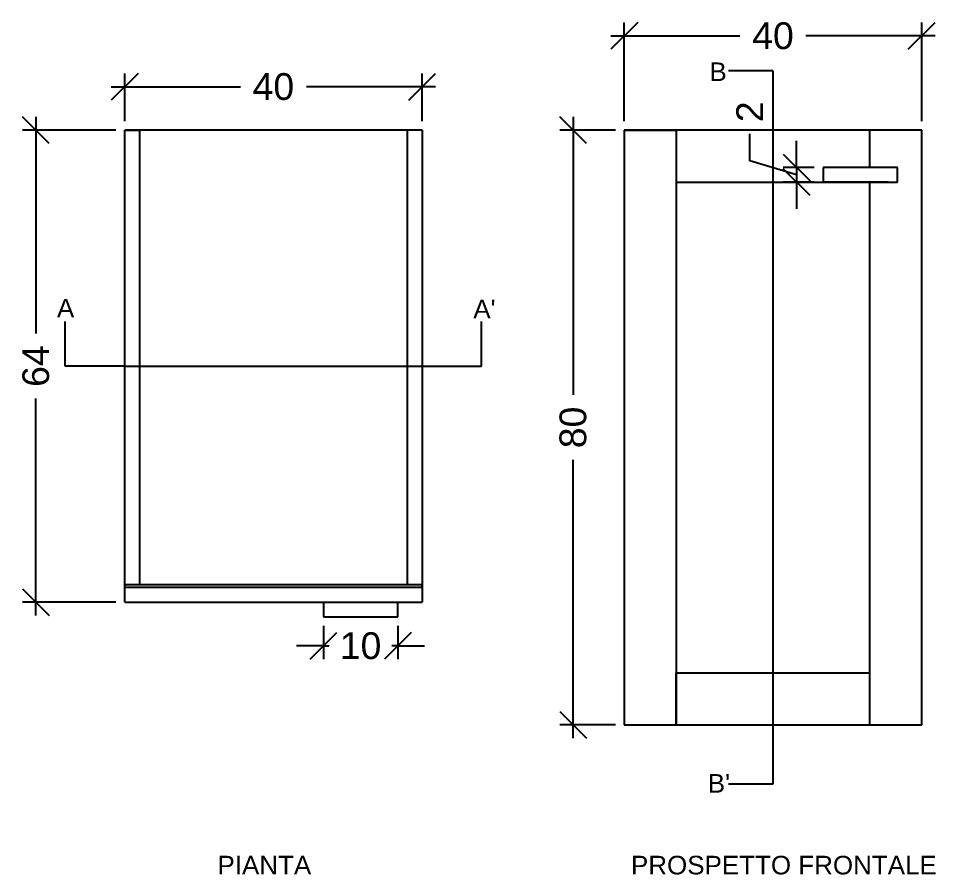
# Model space of a CAD drawing. Header units: millimetres. Extents: x 923 to 1322, y 1688 to 1967.
# Drawn here: x 922.9 to 1046.3, y 1831.8 to 1947.1 of the extents above; entities that cross this region are included whole.
import ezdxf

# ---------------------------------------------------------------- set-up
doc = ezdxf.new("R2010")
doc.units = ezdxf.units.MM
for name, color, linetype in [('ARREDI', 1, 'Continuous'), ('LINEE SEZIONE', 6, 'Continuous'), ('QUOTE', 3, 'Continuous')]:
    doc.layers.add(name, color=color, linetype=linetype)
doc.styles.add('ARIAL', font='arial.ttf')
doc.styles.get("Standard").update_dxf_attribs({"font": 'arial.ttf'})
doc.dimstyles.new('TICK_36', dxfattribs={"dimtxt": 3.6, "dimasz": 3.6, "dimexe": 1.8, "dimexo": 1.2, "dimgap": 1.8, "dimtad": 0, "dimdec": 0, "dimzin": 0, "dimdsep": 46, "dimtxsty": 'ARIAL', "dimblk": 'OBLIQUE', "dimcen": 1.8, "dimdle": 1.8, "dimclrd": 256, "dimclrt": 256, "dimadec": 0, "dimazin": 0, "dimtfac": 1, "dimtdec": 0, "dimtmove": 1, "dimatfit": 3, "dimldrblk": 'OPEN90', "dimfxl": 1, "dimtfill": 1, "dimtolj": 1, "dimtzin": 0, "dimarcsym": 0})

# ---------------------------------------------------------------- blocks, each defined once
blk = doc.blocks.new('_Oblique')
at = {"color": 0, "linetype": 'ByBlock', "lineweight": -2}
blk.add_line((-0.5, -0.5), (0.5, 0.5), dxfattribs=at)
blk = doc.blocks.new('*D132')
at = {"layer": 'Defpoints', "color": 0, "transparency": 16777216}
for p in [(977.17, 1937.85), (937.17, 1932.01), (977.17, 1932.01)]:
    blk.add_point(p, dxfattribs=at)
at = {"layer": 'QUOTE', "color": 0, "lineweight": -2, "transparency": 16777216}
for p, q in [((937.17, 1933.21), (937.17, 1939.65)), ((977.17, 1933.21), (977.17, 1939.65))]:
    blk.add_line(p, q, dxfattribs=at)
at = {"layer": 'QUOTE', "lineweight": -2, "transparency": 16777216}
for p, q in [((935.37, 1937.85), (952.73, 1937.85)), ((978.97, 1937.85), (961.61, 1937.85))]:
    blk.add_line(p, q, dxfattribs=at)
at = {"layer": 'QUOTE', "lineweight": -2, "transparency": 16777216, "xscale": 3.6, "yscale": 3.6, "zscale": 3.6, "rotation": 180}
blk.add_blockref('_Oblique', (937.17, 1937.85), dxfattribs=at)
at = {"layer": 'QUOTE', "lineweight": -2, "transparency": 16777216, "xscale": 3.6, "yscale": 3.6, "zscale": 3.6}
blk.add_blockref('_Oblique', (977.17, 1937.85), dxfattribs=at)
at = {"layer": 'QUOTE', "transparency": 16777216, "insert": (957.17, 1937.85), "char_height": 3.6, "attachment_point": 5, "style": 'ARIAL', "bg_fill": 3, "box_fill_scale": 1.1, "bg_fill_color": 256, "bg_fill_true_color": 13158600, "bg_fill_transparency": 0}
blk.add_mtext('\\A1;40', dxfattribs=at)
blk = doc.blocks.new('_Open90')
at = {"color": 0, "linetype": 'ByBlock', "lineweight": -2}
for p, q in [((-0.5, 0.5), (0, 0)), ((0, 0), (-1, 0)), ((0, 0), (-0.5, -0.5))]:
    blk.add_line(p, q, dxfattribs=at)
blk = doc.blocks.new('*D133')
at = {"layer": 'Defpoints', "color": 0, "transparency": 16777216}
for p in [(937.17, 1932.01), (925.23, 1868.51), (937.17, 1868.51)]:
    blk.add_point(p, dxfattribs=at)
at = {"layer": 'QUOTE', "lineweight": -2, "transparency": 16777216}
for p, q in [((925.23, 1933.81), (925.23, 1904.64)), ((925.23, 1866.71), (925.23, 1895.88))]:
    blk.add_line(p, q, dxfattribs=at)
at = {"layer": 'QUOTE', "color": 0, "lineweight": -2, "transparency": 16777216}
for p, q in [((935.97, 1932.01), (923.43, 1932.01)), ((935.97, 1868.51), (923.43, 1868.51))]:
    blk.add_line(p, q, dxfattribs=at)
at = {"layer": 'QUOTE', "lineweight": -2, "transparency": 16777216, "xscale": 3.6, "yscale": 3.6, "zscale": 3.6}
for p, rotation in [((925.23, 1932.01), 90), ((925.23, 1868.51), 270)]:
    blk.add_blockref('_Oblique', p, dxfattribs=dict(at, rotation=rotation))
at = {"layer": 'QUOTE', "transparency": 16777216, "insert": (925.23, 1900.26), "char_height": 3.6, "attachment_point": 5, "rotation": 90, "style": 'ARIAL', "bg_fill": 3, "box_fill_scale": 1.1, "bg_fill_color": 256, "bg_fill_true_color": 13158600, "bg_fill_transparency": 0}
blk.add_mtext('\\A1;64', dxfattribs=at)
blk = doc.blocks.new('*D134')
at = {"layer": 'Defpoints', "color": 0, "transparency": 16777216}
for p in [(963.9, 1866.51), (973.9, 1866.51), (973.9, 1862.62)]:
    blk.add_point(p, dxfattribs=at)
at = {"layer": 'QUOTE', "color": 0, "lineweight": -2, "transparency": 16777216}
for p, q in [((963.9, 1865.31), (963.9, 1860.82)), ((973.9, 1865.31), (973.9, 1860.82))]:
    blk.add_line(p, q, dxfattribs=at)
at = {"layer": 'QUOTE', "lineweight": -2, "transparency": 16777216}
for p, q in [((963.9, 1862.62), (960.3, 1862.62)), ((963.9, 1862.62), (964.69, 1862.62)), ((973.9, 1862.62), (973.1, 1862.62)), ((973.9, 1862.62), (977.5, 1862.62))]:
    blk.add_line(p, q, dxfattribs=at)
at = {"layer": 'QUOTE', "lineweight": -2, "transparency": 16777216, "xscale": 3.6, "yscale": 3.6, "zscale": 3.6}
blk.add_blockref('_Oblique', (963.9, 1862.62), dxfattribs=at)
at = {"layer": 'QUOTE', "lineweight": -2, "transparency": 16777216, "xscale": 3.6, "yscale": 3.6, "zscale": 3.6, "rotation": 180}
blk.add_blockref('_Oblique', (973.9, 1862.62), dxfattribs=at)
at = {"layer": 'QUOTE', "transparency": 16777216, "insert": (968.9, 1862.62), "char_height": 3.6, "attachment_point": 5, "style": 'ARIAL', "bg_fill": 3, "box_fill_scale": 1.1, "bg_fill_color": 256, "bg_fill_true_color": 13158600, "bg_fill_transparency": 0}
blk.add_mtext('\\A1;10', dxfattribs=at)
blk = doc.blocks.new('*D135')
at = {"layer": 'Defpoints', "color": 0, "transparency": 16777216}
for p in [(1004.37, 1944.69), (1004.37, 1932.01), (1044.37, 1932.01)]:
    blk.add_point(p, dxfattribs=at)
at = {"layer": 'QUOTE', "color": 0, "lineweight": -2, "transparency": 16777216}
for p, q in [((1004.37, 1933.21), (1004.37, 1946.49)), ((1044.37, 1933.21), (1044.37, 1946.49))]:
    blk.add_line(p, q, dxfattribs=at)
at = {"layer": 'QUOTE', "lineweight": -2, "transparency": 16777216}
for p, q in [((1002.57, 1944.69), (1019.92, 1944.69)), ((1046.17, 1944.69), (1028.81, 1944.69))]:
    blk.add_line(p, q, dxfattribs=at)
at = {"layer": 'QUOTE', "lineweight": -2, "transparency": 16777216, "xscale": 3.6, "yscale": 3.6, "zscale": 3.6, "rotation": 180}
blk.add_blockref('_Oblique', (1004.37, 1944.69), dxfattribs=at)
at = {"layer": 'QUOTE', "lineweight": -2, "transparency": 16777216, "xscale": 3.6, "yscale": 3.6, "zscale": 3.6}
blk.add_blockref('_Oblique', (1044.37, 1944.69), dxfattribs=at)
at = {"layer": 'QUOTE', "transparency": 16777216, "insert": (1024.37, 1944.69), "char_height": 3.6, "attachment_point": 5, "style": 'ARIAL', "bg_fill": 3, "box_fill_scale": 1.1, "bg_fill_color": 256, "bg_fill_true_color": 13158600, "bg_fill_transparency": 0}
blk.add_mtext('\\A1;40', dxfattribs=at)
blk = doc.blocks.new('*D136')
at = {"layer": 'Defpoints', "color": 0, "transparency": 16777216}
for p in [(1004.37, 1932.01), (997.48, 1852.01), (1004.37, 1852.01)]:
    blk.add_point(p, dxfattribs=at)
at = {"layer": 'QUOTE', "lineweight": -2, "transparency": 16777216}
for p, q in [((997.48, 1933.81), (997.48, 1896.38)), ((997.48, 1850.21), (997.48, 1887.64))]:
    blk.add_line(p, q, dxfattribs=at)
at = {"layer": 'QUOTE', "color": 0, "lineweight": -2, "transparency": 16777216}
for p, q in [((1003.17, 1932.01), (995.68, 1932.01)), ((1003.17, 1852.01), (995.68, 1852.01))]:
    blk.add_line(p, q, dxfattribs=at)
at = {"layer": 'QUOTE', "lineweight": -2, "transparency": 16777216, "xscale": 3.6, "yscale": 3.6, "zscale": 3.6}
for p, rotation in [((997.48, 1932.01), 90), ((997.48, 1852.01), 270)]:
    blk.add_blockref('_Oblique', p, dxfattribs=dict(at, rotation=rotation))
at = {"layer": 'QUOTE', "transparency": 16777216, "insert": (997.48, 1892.01), "char_height": 3.6, "attachment_point": 5, "rotation": 90, "style": 'ARIAL', "bg_fill": 3, "box_fill_scale": 1.1, "bg_fill_color": 256, "bg_fill_true_color": 13158600, "bg_fill_transparency": 0}
blk.add_mtext('\\A1;80', dxfattribs=at)
blk = doc.blocks.new('*D137')
at = {"layer": 'Defpoints', "color": 0, "transparency": 16777216}
for p in [(1031.1, 1926.98), (1027.55, 1925.01), (1031.1, 1925.01)]:
    blk.add_point(p, dxfattribs=at)
at = {"layer": 'QUOTE', "lineweight": -2, "transparency": 16777216}
for p, q in [((1021.24, 1927.89), (1021.24, 1931.49)), ((1027.55, 1926.98), (1027.55, 1930.58)), ((1027.55, 1926), (1021.24, 1927.89)), ((1027.55, 1926.98), (1027.55, 1925.01)), ((1027.55, 1926.98), (1027.55, 1925.01)), ((1027.55, 1925.01), (1027.55, 1921.41))]:
    blk.add_line(p, q, dxfattribs=at)
at = {"layer": 'QUOTE', "color": 0, "lineweight": -2, "transparency": 16777216}
for p, q in [((1029.9, 1926.98), (1025.75, 1926.98)), ((1029.9, 1925.01), (1025.75, 1925.01))]:
    blk.add_line(p, q, dxfattribs=at)
at = {"layer": 'QUOTE', "lineweight": -2, "transparency": 16777216, "xscale": 3.6, "yscale": 3.6, "zscale": 3.6}
for p, rotation in [((1027.55, 1926.98), 270), ((1027.55, 1925.01), 90)]:
    blk.add_blockref('_Oblique', p, dxfattribs=dict(at, rotation=rotation))
at = {"layer": 'QUOTE', "transparency": 16777216, "insert": (1021.24, 1934.48), "char_height": 3.6, "attachment_point": 5, "rotation": 90, "style": 'ARIAL', "bg_fill": 3, "box_fill_scale": 1.1, "bg_fill_color": 256, "bg_fill_true_color": 13158600, "bg_fill_transparency": 0}
blk.add_mtext('\\A1;2', dxfattribs=at)

msp = doc.modelspace()

# ---------------------------------------------------------------- linework, layer by layer
at = {"layer": 'ARREDI'}
for p, q in [((937.17, 1868.51), (937.17, 1932.01)), ((977.17, 1932.01), (937.17, 1932.01)), ((937.17, 1932.01), (939.17, 1932.01)), ((939.17, 1932.01), (939.17, 1870.81)), ((977.17, 1932.01), (975.17, 1932.01)), ((977.17, 1932.01), (975.17, 1932.01)), ((975.17, 1932.01), (975.17, 1870.81)), ((977.17, 1932.01), (977.17, 1868.51)), ((1004.37, 1932.01), (1004.37, 1852.01)), ((1044.37, 1932.01), (1004.37, 1932.01)), ((1044.37, 1852.01), (1044.37, 1932.01)), ((1041.1, 1926.98), (1031.1, 1926.98)), ((1031.1, 1926.98), (1031.1, 1925.01)), ((1041.1, 1925.01), (1041.1, 1926.98)), ((1039.92, 1925.01), (1031.1, 1925.01)), ((1031.1, 1925.01), (1041.1, 1925.01)), ((1037.37, 1925.01), (1037.37, 1852.01)), ((977.17, 1870.81), (937.17, 1870.81)), ((977.17, 1870.51), (977.17, 1870.81)), ((937.17, 1868.51), (937.17, 1870.51)), ((937.17, 1870.51), (977.17, 1870.51)), ((937.17, 1868.51), (977.17, 1868.51)), ((963.9, 1868.51), (963.9, 1866.51)), ((973.9, 1866.51), (973.9, 1868.51)), ((963.9, 1866.51), (973.9, 1866.51)), ((1011.37, 1852.01), (1011.37, 1859.01)), ((1011.37, 1859.01), (1037.37, 1859.01)), ((1004.37, 1852.01), (1044.37, 1852.01))]:
    msp.add_line(p, q, dxfattribs=at)
at = {"layer": 'LINEE SEZIONE'}
for p, q in [((1024.37, 1940.01), (1018.37, 1940.01)), ((1024.37, 1940.01), (1024.37, 1844.01)), ((929.17, 1900.26), (929.17, 1906.26)), ((985.17, 1900.26), (985.17, 1906.26)), ((937.17, 1900.26), (929.17, 1900.26)), ((937.17, 1900.26), (977.17, 1900.26)), ((977.17, 1900.26), (985.17, 1900.26)), ((1024.37, 1844.01), (1018.37, 1844.01))]:
    msp.add_line(p, q, dxfattribs=at)

# ---------------------------------------------------------------- texts
at = {"layer": 'LINEE SEZIONE', "char_height": 2.5, "attachment_point": 1}
for s, width, insert in [('B', 4.5466, (1015.82, 1941.12)), ('A', 3.7893, (928.06, 1909.31)), ("A'", 3.7893, (984.06, 1909.2)), ("B'", 4.5466, (1015.6, 1845.37))]:
    msp.add_mtext_dynamic_manual_height_columns(s, width=width, gutter_width=12.5, heights=[0], dxfattribs=dict(at, insert=insert))
at = {"layer": 'QUOTE', "char_height": 2.5, "attachment_point": 1, "style": 'ARIAL'}
for s, insert in [('PIANTA', (949.65, 1834.37)), ('PROSPETTO FRONTALE', (1005.27, 1834.37))]:
    msp.add_mtext_dynamic_manual_height_columns(s, width=61.538, gutter_width=12.5, heights=[0], dxfattribs=dict(at, insert=insert))

# ---------------------------------------------------------------- next in the draw order: dimensions: what is measured, and where the dimension line sits
at = {"layer": 'QUOTE'}
for base, p1, p2, picture, middle in [((1004.37, 1944.69), (1044.37, 1932.01), (1004.37, 1932.01), '*D135', (1024.37, 1944.69)), ((977.17, 1937.85), (937.17, 1932.01), (977.17, 1932.01), '*D132', (957.17, 1937.85)), ((973.9, 1862.62), (963.9, 1866.51), (973.9, 1866.51), '*D134', (968.9, 1862.62))]:
    dim = msp.add_linear_dim(base=base, p1=p1, p2=p2, dimstyle='TICK_36', dxfattribs=at)
    dim.commit()
    dim.dimension.update_dxf_attribs({"geometry": picture, "text_midpoint": middle})

# ---------------------------------------------------------------- next in the draw order: linework, layer by layer
at = {"layer": 'ARREDI'}
for p, q in [((1011.37, 1932.01), (1011.37, 1852.01)), ((1011.37, 1932.01), (1011.37, 1925.01)), ((1044.37, 1932.01), (1037.37, 1932.01)), ((1037.37, 1932.01), (1037.37, 1926.98))]:
    msp.add_line(p, q, dxfattribs=at)

# ---------------------------------------------------------------- next in the draw order: dimensions: what is measured, and where the dimension line sits
at = {"layer": 'QUOTE'}
for base, p1, p2, picture, middle in [((1027.55, 1925.01), (1031.1, 1926.98), (1031.1, 1925.01), '*D137', (1021.24, 1933.29)), ((925.22818434, 1868.51006879), (937.17008316, 1932.01006879), (937.17008316, 1868.51006879), '*D133', (925.22818434, 1900.26006879)), ((997.48, 1852.01), (1004.37, 1932.01), (1004.37, 1852.01), '*D136', (997.48, 1892.01))]:
    dim = msp.add_linear_dim(base=base, p1=p1, p2=p2, angle=90, dimstyle='TICK_36', dxfattribs=at)
    dim.commit()
    dim.dimension.update_dxf_attribs({"geometry": picture, "text_midpoint": middle})

# ---------------------------------------------------------------- next in the draw order: linework, layer by layer
at = {"layer": 'ARREDI'}
for p, q in [((1004.37, 1932.01), (1011.37, 1932.01)), ((1011.37, 1925.01), (1037.37, 1925.01))]:
    msp.add_line(p, q, dxfattribs=at)

doc.saveas('drawing.dxf')
